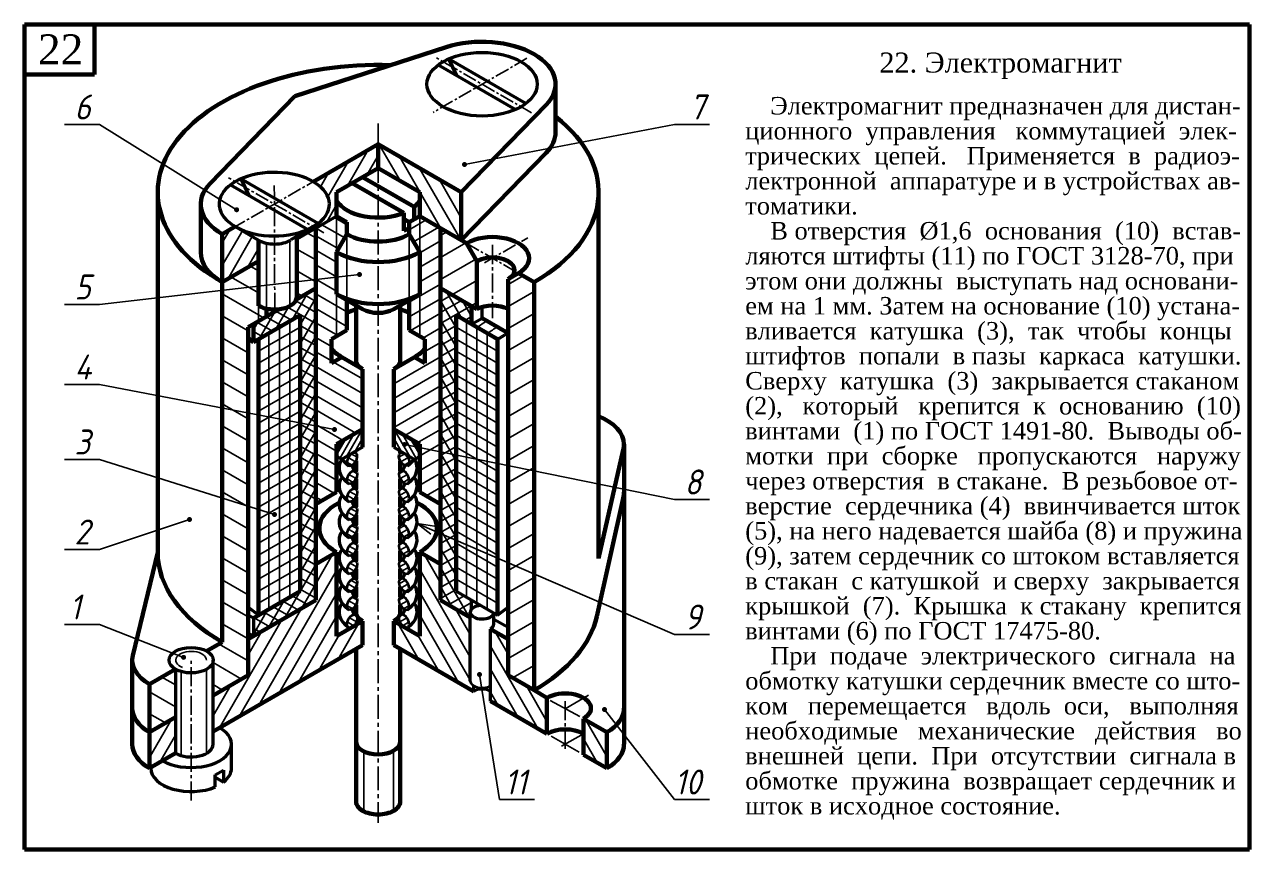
# Model space of a CAD drawing. Header units: millimetres. Extents: x -255 to 513, y 132 to 472.
# Drawn here: x -255 to -10, y 132 to 297 of the extents above; entities that cross this region are included whole.
import ezdxf

# ---------------------------------------------------------------- set-up
doc = ezdxf.new("R2010")
doc.units = ezdxf.units.MM
doc.header["$LTSCALE"] = 0.5
doc.linetypes.add('CENTER2', pattern=[28.575, 19.05, -3.175, 3.175, -3.175])
doc.styles.get("Standard").update_dxf_attribs({"font": 'isocpeui.ttf', "width": 0.9})
doc.styles.add('стиль1', font='TIMES.TTF')

msp = doc.modelspace()

# ---------------------------------------------------------------- hatches: boundary and pattern name
h = msp.add_hatch()
h.set_pattern_fill('ANSI31', color=256, scale=0.72, angle=75, style=0)
h.set_pattern_definition([(120, (-314.1759, 96.0617), (-1.979734, -1.143), [])])
h.paths.add_polyline_path([(-167.64, 263.46), (-184.27, 273.06), (-184.27, 268.26), (-175.96, 263.46), (-175.96, 258.66), (-171.8, 256.26), (-167.64, 253.86)])
h = msp.add_hatch()
h.set_pattern_fill('ANSI31', color=256, scale=0.792, angle=105, style=0)
h.set_pattern_definition([(150, (-314.1759, 96.0617), (-1.2573, -2.177707), [])])
h.paths.add_polyline_path([(-192.59, 251.46), (-190.51, 255.06), (-190.51, 257.46), (-192.59, 258.66)], flags=17)
h.paths.add_polyline_path([(-192.59, 258.66), (-196.74, 256.26), (-196.74, 201.06), (-192.59, 203.46), (-192.59, 213.06), (-187.39, 216.06), (-187.39, 228.06), (-191.55, 230.46), (-193.63, 229.26), (-193.63, 234.06), (-192.59, 234.66), (-192.59, 243.06), (-192.59, 251.46)])
h.paths.add_polyline_path([(-192.59, 234.66), (-190.51, 235.86), (-190.51, 241.86), (-192.59, 243.06)], flags=17)
h = msp.add_hatch()
h.set_pattern_fill('ANSI31', color=256, scale=0.792, angle=345, style=0)
h.set_pattern_definition([(30, (-314.1759, 96.0617), (-1.2573, 2.177707), [])])
h.paths.add_polyline_path([(-178.04, 255.06), (-175.96, 251.46), (-175.96, 258.66), (-178.04, 257.46), (-178.04, 256.26)], flags=17)
h.paths.add_polyline_path([(-171.8, 256.26), (-175.96, 258.66), (-175.96, 251.46), (-175.96, 243.06), (-175.96, 234.66), (-174.92, 234.06), (-174.92, 229.26), (-177, 230.46), (-181.15, 228.06), (-181.15, 216.06), (-175.96, 213.06), (-175.96, 203.46), (-171.8, 201.06)])
h.paths.add_polyline_path([(-175.96, 243.06), (-178.04, 241.86), (-178.04, 235.86), (-175.96, 234.66)], flags=17)
h = msp.add_hatch()
h.set_pattern_fill('ANSI31', color=256, scale=1.2, angle=345, style=0)
h.set_pattern_definition([(30, (-314.234, 84.5806), (-1.905, 3.299557), [])])
h.paths.add_polyline_path([(-164.53, 249.66), (-166.61, 253.26), (-171.8, 256.26), (-171.8, 244.26), (-164.53, 240.06)])
h.paths.add_polyline_path([(-153.1, 245.46), (-156.21, 247.26), (-158.29, 246.06), (-158.29, 236.46), (-158.29, 166.86), (-153.1, 163.86)])
h = msp.add_hatch()
h.set_pattern_fill('ANSI37', color=256, scale=0.6, angle=75, style=0)
h.set_pattern_definition([(120, (-314.234, 84.5806), (-1.649778, -0.9525), []), (210, (-314.234, 84.5806), (0.9525, -1.649778), [])])
edge = h.paths.add_edge_path()
edge.add_line((-171.8, 201.06), (-171.8, 181.86))
edge.add_line((-171.8, 181.86), (-165.84, 178.42))
edge.add_line((-165.84, 178.42), (-165.84, 179.92))
edge.add_ellipse((-163.49, 179.46), major_axis=(-2.35, 0), ratio=0.57735, start_angle=276.3178, end_angle=332.1144)
edge.add_line((-165.57, 180.1), (-165.57, 181.86))
edge.add_line((-165.57, 181.86), (-168.68, 183.66))
edge.add_line((-168.68, 183.66), (-168.68, 238.86))
edge.add_line((-168.68, 238.86), (-165.57, 237.06))
edge.add_line((-165.57, 237.06), (-165.57, 240.66))
edge.add_line((-165.57, 240.66), (-171.8, 244.26))
edge.add_line((-171.8, 244.26), (-171.8, 201.06))
h = msp.add_hatch()
h.set_pattern_fill('ANSI31', color=256, scale=0.3, angle=15, style=0)
h.set_pattern_definition([(60, (-292.5252, 115.9661), (-0.824889, 0.47625), [])])
h.paths.add_polyline_path([(-191.55, 213.66), (-192.59, 211.86), (-192.59, 210.64), (-191.57, 210.03), (-187.39, 212.44), (-187.39, 216.06)])
h = msp.add_hatch()
h.set_pattern_fill('ANSI31', color=256, scale=0.3, angle=15, style=0)
h.set_pattern_definition([(120, (-76.0189, 115.9661), (0.824889, 0.47625), [])])
h.paths.add_polyline_path([(-177, 213.66), (-175.96, 211.86), (-175.96, 210.64), (-176.97, 210.03), (-181.15, 212.44), (-181.15, 216.06)])

# ---------------------------------------------------------------- linework, layer by layer
at = {"lineweight": 60}
for p, q in [((-255, 132), (-255, 297)), ((-255, 297), (-10, 297)), ((-241, 287), (-241, 297)), ((-10, 297), (-10, 132)), ((-200.9, 282.66), (-170.68, 292.46)), ((-255, 287), (-241, 287)), ((-148.79, 285.06), (-148.79, 275.46)), ((-200.9, 282.66), (-217.87, 265.22)), ((-167.64, 263.46), (-150.67, 280.91)), ((-184.27, 273.06), (-197.26, 265.56)), ((-184.27, 273.06), (-184.27, 268.26)), ((-167.64, 263.46), (-184.27, 273.06)), ((-167.64, 253.86), (-150.67, 271.31)), ((-184.27, 268.26), (-192.59, 263.46)), ((-184.27, 268.26), (-175.96, 263.46)), ((-197.26, 265.56), (-197.26, 265.56)), ((-179.16, 259.31), (-189.47, 265.26)), ((-177.08, 260.51), (-187.39, 266.46)), ((-228.36, 263.46), (-228.36, 191.46)), ((-192.59, 263.46), (-192.59, 258.66)), ((-175.96, 263.46), (-175.96, 258.66)), ((-167.64, 263.46), (-167.64, 253.86)), ((-140.18, 263.46), (-140.18, 190.23)), ((-219.75, 261.06), (-219.75, 251.46)), ((-177.08, 260.51), (-177.08, 258.01)), ((-190.51, 257.46), (-192.59, 258.66)), ((-190.51, 257.46), (-190.51, 255.06)), ((-179.16, 259.31), (-179.16, 255.71)), ((-178.04, 257.46), (-179.16, 258.11)), ((-178.04, 257.46), (-175.96, 258.66)), ((-178.04, 256.26), (-178.04, 257.46)), ((-175.96, 258.66), (-171.8, 256.26)), ((-212.84, 256.57), (-215.45, 255.06)), ((-215.45, 255.06), (-215.45, 245.46)), ((-212.85, 256.56), (-212.85, 256.56)), ((-196.74, 256.26), (-196.74, 201.06)), ((-192.59, 251.46), (-190.51, 255.06)), ((-178.04, 256.26), (-178.04, 255.06)), ((-175.96, 251.46), (-178.04, 255.06)), ((-171.8, 256.26), (-166.61, 253.26)), ((-171.8, 256.26), (-171.8, 201.06)), ((-208.17, 253.86), (-208.17, 240.75)), ((-200.52, 242.58), (-200.52, 254.67)), ((-166.61, 253.26), (-164.53, 249.66)), ((-192.59, 251.46), (-192.59, 243.06)), ((-175.96, 251.46), (-175.96, 243.06)), ((-208.17, 249.66), (-215.45, 245.46)), ((-164.53, 240.06), (-164.53, 249.66)), ((-215.45, 245.46), (-215.45, 173.46)), ((-158.29, 246.06), (-156.21, 247.26)), ((-158.29, 236.46), (-158.29, 246.06)), ((-156.21, 247.26), (-153.1, 245.46)), ((-153.1, 245.46), (-153.1, 163.86)), ((-196.74, 244.26), (-200.62, 242.02)), ((-192.59, 243.06), (-187.39, 240.06)), ((-175.96, 243.06), (-181.15, 240.06)), ((-164.53, 240.06), (-171.8, 244.26)), ((-171.8, 244.26), (-164.53, 240.06)), ((-206.62, 240.16), (-206.62, 238.56)), ((-190.51, 235.86), (-190.51, 241.86)), ((-188.68, 229.86), (-188.68, 240.81)), ((-179.86, 229.86), (-179.86, 240.81)), ((-178.04, 235.86), (-178.04, 241.86)), ((-165.57, 237.06), (-165.57, 240.66)), ((-204.04, 240.05), (-210.25, 236.46)), ((-209.21, 233.46), (-199.86, 238.86)), ((-199.86, 238.86), (-199.86, 183.66)), ((-160.37, 234.06), (-168.68, 238.86)), ((-168.68, 238.86), (-168.68, 183.66)), ((-163.49, 238.26), (-158.29, 235.26)), ((-210.25, 166.86), (-210.25, 236.46)), ((-209.21, 237.06), (-209.21, 233.46)), ((-193.63, 234.06), (-190.51, 235.86)), ((-174.92, 234.06), (-178.04, 235.86)), ((-158.29, 166.86), (-158.29, 236.46)), ((-209.21, 233.46), (-210.25, 234.29)), ((-208.17, 234.06), (-208.17, 178.86)), ((-193.63, 229.26), (-193.63, 234.06)), ((-174.92, 229.26), (-174.92, 234.06)), ((-160.37, 234.06), (-160.37, 178.86)), ((-191.55, 230.46), (-193.63, 229.26)), ((-191.55, 230.46), (-187.39, 228.06)), ((-177, 230.46), (-181.15, 228.06)), ((-177, 230.46), (-174.92, 229.26)), ((-187.39, 228.06), (-187.39, 216.06)), ((-187.39, 212.44), (-187.39, 228.06)), ((-181.15, 228.06), (-181.15, 216.06)), ((-181.15, 212.44), (-181.15, 228.06)), ((-192.59, 213.06), (-187.39, 216.06)), ((-175.96, 213.06), (-181.15, 216.06)), ((-192.59, 203.46), (-192.59, 213.06)), ((-179.86, 211.3), (-179.86, 211.7)), ((-175.96, 203.46), (-175.96, 213.06)), ((-135.26, 211.96), (-140.18, 190.23)), ((-135.1, 160.26), (-135.1, 213.06)), ((-188.68, 207.7), (-188.68, 209.73)), ((-179.86, 207.7), (-179.86, 209.73)), ((-188.68, 204.1), (-188.68, 206.13)), ((-179.86, 204.1), (-179.86, 206.13)), ((-196.74, 201.06), (-192.59, 203.46)), ((-175.96, 203.46), (-171.8, 201.06)), ((-196.74, 181.86), (-196.74, 201.06)), ((-188.68, 200.5), (-188.68, 202.53)), ((-179.86, 200.5), (-179.86, 202.53)), ((-171.8, 181.86), (-171.8, 201.06)), ((-135.21, 202.55), (-140.54, 178.61)), ((-188.68, 196.9), (-188.68, 198.93)), ((-179.86, 196.9), (-179.86, 198.93)), ((-188.68, 193.3), (-188.68, 195.33)), ((-179.86, 193.3), (-179.86, 195.33)), ((-228.36, 191.46), (-233.33, 170.79)), ((-192.59, 191.46), (-196.74, 189.06)), ((-192.59, 191.46), (-192.59, 174.66)), ((-188.68, 189.7), (-188.68, 191.73)), ((-179.86, 189.7), (-179.86, 191.73)), ((-175.96, 191.46), (-171.8, 189.06)), ((-175.96, 191.46), (-175.96, 174.66)), ((-188.68, 186.1), (-188.68, 188.13)), ((-179.86, 186.1), (-179.86, 188.13)), ((-188.68, 182.5), (-188.68, 184.53)), ((-179.86, 182.5), (-179.86, 184.53)), ((-210.25, 174.06), (-196.74, 181.86)), ((-199.86, 183.66), (-209.21, 178.26)), ((-165.84, 178.42), (-171.8, 181.86)), ((-188.68, 179.46), (-188.68, 180.93)), ((-179.86, 179.46), (-179.86, 180.93)), ((-192.59, 174.66), (-187.39, 177.66)), ((-187.39, 172.86), (-187.39, 177.66)), ((-187.39, 172.86), (-187.39, 177.66)), ((-181.15, 172.86), (-181.15, 177.66)), ((-175.96, 174.66), (-181.15, 177.66)), ((-181.15, 172.86), (-181.15, 177.66)), ((-158.29, 174.06), (-161.82, 176.1)), ((-215.45, 173.46), (-218.57, 171.66)), ((-187.39, 172.86), (-217.28, 155.61)), ((-188.68, 141.55), (-188.68, 172.12)), ((-181.15, 172.86), (-165.15, 163.62)), ((-179.86, 141.55), (-179.86, 172.12)), ((-233.44, 153.06), (-233.44, 169.86)), ((-224.8, 168.06), (-230, 165.06)), ((-210.25, 166.86), (-217.28, 162.81)), ((-153.1, 163.86), (-158.29, 166.86)), ((-230, 148.26), (-230, 165.06)), ((-161.82, 161.7), (-150.5, 155.16)), ((-153.1, 163.86), (-150.5, 162.36)), ((-150.5, 162.36), (-150.5, 155.16)), ((-135.1, 153.06), (-135.1, 160.26)), ((-224.8, 158.46), (-230, 155.46)), ((-143.22, 158.16), (-143.22, 150.96)), ((-143.22, 158.16), (-138.55, 155.46)), ((-138.55, 148.26), (-138.55, 155.46)), ((-224.8, 151.26), (-230, 148.26)), ((-138.55, 148.26), (-143.22, 150.96)), ((-229.77, 148.39), (-229.77, 148.26)), ((-10, 132), (-255, 132))]:
    msp.add_line(p, q, dxfattribs=at)
at = {"linetype": 'CENTER2', "ltscale": 0.3}
for p, q in [((-154.52, 290.24), (-173.29, 279.4)), ((-153.58, 279.34), (-172.62, 290.33)), ((-196.07, 266.25), (-214.85, 255.41)), ((-195.14, 255.35), (-214.17, 266.34)), ((-166.61, 253.26), (-156.21, 247.26)), ((-163, 249.34), (-154.34, 254.35))]:
    msp.add_line(p, q, dxfattribs=at)
at = {"lineweight": 50}
for p, q in [((-154.72, 281.2), (-170.17, 290.12)), ((-170.17, 290.12), (-168.57, 286.8)), ((-172.25, 288.92), (-156.8, 280)), ((-213.81, 264.93), (-198.36, 256.01)), ((-211.73, 266.13), (-210.13, 262.8)), ((-196.28, 257.21), (-211.73, 266.13)), ((-196.74, 256.26), (-192.59, 258.66)), ((-212.84, 256.57), (-208.17, 253.86)), ((-198.36, 256.01), (-201.76, 253.9)), ((-196.74, 256.26), (-200.52, 254.08)), ((-196.28, 257.21), (-198.36, 256.01)), ((-163.49, 238.26), (-163.49, 240.51)), ((-165.57, 237.06), (-163.49, 238.26)), ((-192.59, 211.86), (-191.55, 213.66)), ((-175.96, 211.86), (-177, 213.66)), ((-187.39, 212.44), (-191.57, 210.03)), ((-181.15, 212.44), (-176.97, 210.03)), ((-191.55, 210.01), (-192.59, 210.64)), ((-177, 210.01), (-175.96, 210.64)), ((-168.68, 183.66), (-160.37, 178.86)), ((-165.57, 180.1), (-165.57, 181.86)), ((-208.17, 178.86), (-210.25, 180.45)), ((-209.21, 178.26), (-210.25, 178.89)), ((-165.84, 165.68), (-165.84, 179.46)), ((-161.14, 177.06), (-161.14, 179.3)), ((-160.37, 178.86), (-158.29, 180.45)), ((-209.21, 178.26), (-209.21, 174.66)), ((-161.14, 178.1), (-158.29, 176.46)), ((-209.21, 174.66), (-210.25, 175.29)), ((-161.82, 161.7), (-161.82, 176.1)), ((-217.28, 153.06), (-217.28, 169.86)), ((-224.8, 168.06), (-224.8, 151.26)), ((-165.15, 163.62), (-165.15, 164.72)), ((-213.6, 148.26), (-213.6, 153.06)), ((-216.86, 146.92), (-215.2, 147.88)), ((-215.2, 147.88), (-215.2, 145.48)), ((-216.86, 144.52), (-216.86, 146.92)), ((-216.86, 146.44), (-215.2, 145.48))]:
    msp.add_line(p, q, dxfattribs=at)
for p, q in [((-240, 277), (-247, 277)), ((-212.58, 259.95), (-240, 277)), ((-167, 269), (-125, 277)), ((-125, 277), (-118, 277)), ((-194.31, 262.52), (-190.21, 269.64)), ((-190.4, 264.72), (-186.25, 271.92)), ((-186.44, 267.01), (-184.27, 270.77)), ((-195.79, 264.53), (-194.17, 267.35)), ((-194.56, 257.52), (-192.59, 260.94)), ((-192.59, 251.46), (-192.59, 258.66)), ((-175.96, 251.46), (-175.96, 258.66)), ((-215.45, 253.35), (-213.96, 255.92)), ((-215.45, 248.77), (-211.42, 255.75)), ((-198.52, 255.24), (-197.97, 256.19)), ((-196.74, 254.32), (-198.43, 255.29)), ((-190.51, 255.06), (-190.51, 241.86)), ((-175.96, 251.46), (-178.04, 255.06)), ((-178.04, 255.06), (-178.04, 241.86)), ((-214.36, 246.09), (-209.45, 254.6)), ((-206.62, 253.27), (-206.62, 240.16)), ((-201.94, 253.79), (-201.94, 240.68)), ((-210.4, 248.38), (-208.17, 252.23)), ((-196.74, 249.92), (-200.52, 252.09)), ((-208.17, 247.72), (-209.86, 248.69)), ((-196.74, 245.52), (-200.52, 247.7)), ((-188, 247), (-240, 241)), ((-208.17, 243.32), (-213.67, 246.49)), ((-208.17, 238.92), (-215.45, 243.12)), ((-201.47, 237.93), (-198.35, 243.33)), ((-199.47, 242.69), (-200.52, 243.3)), ((-196.74, 241.63), (-199.02, 242.95)), ((-196.74, 243.83), (-197.11, 244.05)), ((-192.59, 234.66), (-192.59, 243.06)), ((-175.96, 234.66), (-175.96, 243.06)), ((-240, 241), (-247, 241)), ((-208.17, 240.75), (-208.17, 237.66)), ((-207.57, 240.41), (-208.17, 240.75)), ((-204.77, 236.03), (-202.14, 240.58)), ((-196.74, 237.23), (-202.37, 240.48)), ((-196.74, 239.43), (-200.75, 241.75)), ((-199.86, 236.91), (-196.74, 242.31)), ((-210.25, 235.72), (-215.45, 238.72)), ((-207.09, 238.29), (-208.17, 238.92)), ((-208.07, 234.12), (-204.95, 239.52)), ((-203.52, 236.75), (-206.64, 238.55)), ((-201.62, 237.85), (-204.73, 239.65)), ((-201.94, 237.66), (-201.94, 182.46)), ((-199.86, 233.1), (-196.74, 238.5)), ((-166.61, 237.66), (-166.61, 182.46)), ((-209.21, 235.95), (-208.25, 237.62)), ((-207.33, 234.55), (-209.21, 235.63)), ((-205.43, 235.65), (-208.54, 237.45)), ((-208.17, 231.66), (-199.86, 236.46)), ((-206.1, 235.26), (-206.1, 180.06)), ((-204.02, 236.46), (-204.02, 181.26)), ((-196.74, 235.03), (-199.86, 236.83)), ((-168.68, 236.46), (-160.37, 231.66)), ((-164.53, 236.46), (-164.53, 181.26)), ((-162.45, 235.26), (-162.45, 180.06)), ((-210.25, 231.32), (-215.45, 234.32)), ((-208.17, 229.26), (-199.86, 234.06)), ((-199.86, 229.29), (-196.74, 234.69)), ((-196.74, 232.83), (-199.86, 234.63)), ((-168.68, 234.06), (-160.37, 229.26)), ((-208.17, 226.86), (-199.86, 231.66)), ((-196.74, 230.63), (-199.86, 232.43)), ((-199.86, 225.48), (-196.74, 230.88)), ((-168.68, 231.66), (-160.37, 226.86)), ((-210.25, 226.92), (-215.45, 229.92)), ((-208.17, 224.46), (-199.86, 229.26)), ((-196.74, 228.43), (-199.86, 230.23)), ((-196.74, 226.24), (-199.86, 228.04)), ((-168.68, 229.26), (-160.37, 224.46)), ((-210.25, 222.52), (-215.45, 225.52)), ((-208.17, 222.06), (-199.86, 226.86)), ((-199.86, 221.67), (-196.74, 227.07)), ((-196.74, 224.04), (-199.86, 225.84)), ((-168.68, 226.86), (-160.37, 222.06)), ((-240, 225), (-247, 225)), ((-193, 216), (-240, 225)), ((-208.17, 219.66), (-199.86, 224.46)), ((-196.74, 221.84), (-199.86, 223.64)), ((-199.86, 217.86), (-196.74, 223.26)), ((-168.68, 224.46), (-160.37, 219.66)), ((-210.25, 218.12), (-215.45, 221.12)), ((-208.17, 217.26), (-199.86, 222.06)), ((-196.74, 219.64), (-199.86, 221.44)), ((-168.68, 222.06), (-160.37, 217.26)), ((-208.17, 214.86), (-199.86, 219.66)), ((-199.86, 214.05), (-196.74, 219.45)), ((-196.74, 217.44), (-199.86, 219.24)), ((-168.68, 219.66), (-160.37, 214.86)), ((-210.25, 213.72), (-215.45, 216.72)), ((-208.17, 212.46), (-199.86, 217.26)), ((-196.74, 215.24), (-199.86, 217.04)), ((-199.86, 210.24), (-196.74, 215.64)), ((-168.68, 217.26), (-160.37, 212.46)), ((-208.17, 210.06), (-199.86, 214.86)), ((-196.74, 213.04), (-199.86, 214.84)), ((-168.68, 214.86), (-160.37, 210.06)), ((-210.25, 209.32), (-215.45, 212.32)), ((-208.17, 207.66), (-199.86, 212.46)), ((-196.74, 210.84), (-199.86, 212.64)), ((-199.86, 206.43), (-196.74, 211.83)), ((-188.44, 210.45), (-189.65, 211.14)), ((-180.1, 210.45), (-178.9, 211.14)), ((-179, 213), (-125, 202)), ((-168.68, 212.46), (-160.37, 207.66)), ((-240, 210), (-247, 210)), ((-205, 199), (-240, 210)), ((-208.17, 205.26), (-199.86, 210.06)), ((-196.74, 208.64), (-199.86, 210.44)), ((-189.49, 208.85), (-190.51, 209.44)), ((-188.79, 209.54), (-190.26, 210.39)), ((-179.75, 209.54), (-178.29, 210.39)), ((-179.05, 208.85), (-178.04, 209.44)), ((-168.68, 210.06), (-160.37, 205.26)), ((-210.25, 204.92), (-215.45, 207.92)), ((-208.17, 202.86), (-199.86, 207.66)), ((-196.74, 206.44), (-199.86, 208.24)), ((-199.86, 202.62), (-196.74, 208.02)), ((-196.74, 204.24), (-199.86, 206.04)), ((-189.25, 205.41), (-190.48, 206.12)), ((-188.66, 206.17), (-190.12, 207.02)), ((-188.43, 207.14), (-189.4, 207.7)), ((-180.11, 207.14), (-179.14, 207.7)), ((-179.88, 206.17), (-178.42, 207.02)), ((-179.29, 205.41), (-178.06, 206.12)), ((-168.68, 207.66), (-160.37, 202.86)), ((-210.25, 200.52), (-215.45, 203.52)), ((-208.17, 200.46), (-199.86, 205.26)), ((-199.86, 198.81), (-196.74, 204.21)), ((-196.74, 202.04), (-199.86, 203.84)), ((-188.56, 202.81), (-189.97, 203.63)), ((-188.51, 203.89), (-189.06, 204.2)), ((-180.03, 203.89), (-179.49, 204.2)), ((-179.99, 202.81), (-178.58, 203.63)), ((-168.68, 205.26), (-160.37, 200.46)), ((-208.17, 198.06), (-199.86, 202.86)), ((-196.74, 199.84), (-199.86, 201.64)), ((-189.06, 202), (-190.42, 202.79)), ((-179.49, 202), (-178.12, 202.79)), ((-168.68, 202.86), (-160.37, 198.06)), ((-125, 202), (-118, 202)), ((-210.25, 196.12), (-215.45, 199.12)), ((-208.17, 195.66), (-199.86, 200.46)), ((-199.86, 195), (-196.74, 200.4)), ((-196.74, 197.64), (-199.86, 199.44)), ((-188.89, 198.6), (-190.33, 199.44)), ((-188.48, 199.47), (-189.79, 200.22)), ((-180.07, 199.47), (-178.76, 200.22)), ((-179.66, 198.6), (-178.21, 199.44)), ((-168.68, 200.46), (-160.37, 195.66)), ((-222, 198), (-240, 192)), ((-208.17, 193.26), (-199.86, 198.06)), ((-196.74, 195.44), (-199.86, 197.24)), ((-199.86, 191.19), (-196.74, 196.59)), ((-189.68, 197.96), (-190.48, 198.43)), ((-188.74, 195.22), (-190.21, 196.07)), ((-188.43, 196.14), (-189.57, 196.8)), ((-180.11, 196.14), (-178.97, 196.8)), ((-179.8, 195.22), (-178.33, 196.07)), ((-178.86, 197.96), (-178.06, 198.43)), ((-176.47, 197.2), (-125, 175)), ((-176.47, 197.2), (-173.03, 196.7)), ((-176.47, 197.2), (-173.74, 195.05)), ((-168.68, 198.06), (-160.37, 193.26)), ((-210.25, 191.72), (-215.45, 194.72)), ((-208.17, 190.86), (-199.86, 195.66)), ((-196.74, 193.24), (-199.86, 195.04)), ((-189.4, 194.5), (-190.51, 195.14)), ((-179.14, 194.5), (-178.04, 195.14)), ((-168.68, 195.66), (-160.37, 190.86)), ((-240, 192), (-247, 192)), ((-208.17, 188.46), (-199.86, 193.26)), ((-196.74, 191.04), (-199.86, 192.84)), ((-199.86, 187.38), (-196.74, 192.78)), ((-189.18, 191.07), (-190.47, 191.82)), ((-188.62, 191.85), (-190.07, 192.69)), ((-188.44, 192.85), (-189.3, 193.34)), ((-180.1, 192.85), (-179.24, 193.34)), ((-179.92, 191.85), (-178.47, 192.69)), ((-179.36, 191.07), (-178.08, 191.82)), ((-168.68, 193.26), (-160.37, 188.46)), ((-210.25, 187.33), (-215.45, 190.33)), ((-208.17, 186.06), (-199.86, 190.86)), ((-202.9, 178.31), (-196.74, 188.97)), ((-196.74, 188.84), (-199.86, 190.64)), ((-196.74, 185.16), (-193.37, 191.01)), ((-188.53, 188.5), (-189.91, 189.29)), ((-188.63, 189.66), (-188.85, 189.78)), ((-180.02, 188.5), (-178.64, 189.29)), ((-179.91, 189.66), (-179.69, 189.78)), ((-171.8, 185.35), (-175.01, 190.92)), ((-168.68, 190.86), (-160.37, 186.06)), ((-208.17, 183.66), (-199.86, 188.46)), ((-208.11, 160.9), (-192.59, 187.79)), ((-196.74, 186.64), (-199.86, 188.44)), ((-196.74, 184.44), (-199.86, 186.24)), ((-189, 187.67), (-190.39, 188.47)), ((-189.95, 187.12), (-190.39, 187.37)), ((-179.55, 187.67), (-178.15, 188.47)), ((-178.59, 187.12), (-178.16, 187.37)), ((-165.84, 170.45), (-175.96, 187.98)), ((-168.68, 188.46), (-160.37, 183.66)), ((-210.25, 182.93), (-215.45, 185.93)), ((-208.17, 181.26), (-199.86, 186.06)), ((-196.74, 182.24), (-199.86, 184.04)), ((-199.6, 180.21), (-196.74, 185.16)), ((-189.58, 183.6), (-190.5, 184.14)), ((-188.84, 184.27), (-190.29, 185.12)), ((-188.46, 185.16), (-189.72, 185.88)), ((-180.08, 185.16), (-178.83, 185.88)), ((-179.71, 184.27), (-178.25, 185.12)), ((-178.96, 183.6), (-178.04, 184.14)), ((-168.68, 186.06), (-160.37, 181.26)), ((-210.25, 178.53), (-215.45, 181.53)), ((-206.2, 176.4), (-203.08, 181.8)), ((-204.15, 163.18), (-192.59, 183.22)), ((-200.22, 179.85), (-203.34, 181.65)), ((-198.32, 180.95), (-201.44, 182.75)), ((-188.7, 180.9), (-190.17, 181.74)), ((-188.43, 181.84), (-189.49, 182.45)), ((-180.11, 181.84), (-179.06, 182.45)), ((-179.84, 180.9), (-178.38, 181.74)), ((-165.84, 165.88), (-175.96, 183.41)), ((-171.8, 181.86), (-165.84, 178.42)), ((-212.07, 158.61), (-199.6, 180.21)), ((-209.21, 174.99), (-206.38, 179.9)), ((-204.03, 177.65), (-207.15, 179.45)), ((-202.13, 178.75), (-205.25, 180.55)), ((-189.32, 180.16), (-190.5, 180.83)), ((-188.47, 178.56), (-189.19, 178.98)), ((-180.08, 178.56), (-179.36, 178.98)), ((-179.22, 180.16), (-178.05, 180.83)), ((-165.84, 175.02), (-168.78, 180.12)), ((-240, 177), (-247, 177)), ((-223.19, 170.43), (-240, 177)), ((-216.03, 156.33), (-203.56, 177.93)), ((-210.25, 174.13), (-215.45, 177.13)), ((-205.94, 176.55), (-209.06, 178.35)), ((-200.19, 165.47), (-192.59, 178.65)), ((-192.27, 170.04), (-188.12, 177.24)), ((-189.11, 176.74), (-190.45, 177.51)), ((-188.59, 177.53), (-190.02, 178.36)), ((-187.39, 172.86), (-187.39, 177.66)), ((-176.11, 169.95), (-180.26, 177.15)), ((-179.96, 177.53), (-178.52, 178.36)), ((-179.43, 176.74), (-178.1, 177.51)), ((-168.19, 165.37), (-175.96, 178.84)), ((-158.29, 174.06), (-158.29, 176.46)), ((-210.25, 170.91), (-207.52, 175.64)), ((-210.25, 166.86), (-210.25, 174.06)), ((-207.84, 175.45), (-209.21, 176.24)), ((-196.23, 167.76), (-192.08, 174.96)), ((-172.15, 167.66), (-176.3, 174.86)), ((-161.82, 176.1), (-158.29, 174.06)), ((-158.29, 171.1), (-160.86, 175.54)), ((-125, 175), (-118, 175)), ((-210.25, 169.73), (-216.08, 173.09)), ((-152.35, 156.23), (-161.82, 172.64)), ((-211.58, 166.09), (-217.28, 169.38)), ((-223.64, 167.58), (-223.64, 150.78)), ((-218.57, 151.26), (-218.57, 168.06)), ((-164, 167), (-160, 142)), ((-156.31, 158.52), (-161.82, 168.07)), ((-224.8, 164.93), (-227.51, 166.5)), ((-215.39, 163.9), (-217.28, 164.98)), ((-217.28, 158.74), (-213.76, 164.84)), ((-165.15, 164.69), (-165.18, 164.74)), ((-150.5, 157.6), (-154.62, 164.74)), ((-224.8, 160.53), (-230, 163.53)), ((-217.23, 162.83), (-217.28, 162.86)), ((-160.27, 160.8), (-161.82, 163.5)), ((-150.5, 162.17), (-150.67, 162.46)), ((-149.84, 161.79), (-143.94, 158.57)), ((-146.86, 160.16), (-142.18, 162.87)), ((-139, 160), (-125, 142)), ((-226.82, 157.3), (-230, 159.13)), ((-230, 150.42), (-225.63, 157.98)), ((-138.55, 150.61), (-142.75, 157.89)), ((-230, 154.99), (-229.59, 155.7)), ((-227.91, 149.47), (-224.8, 154.85)), ((-149.66, 154.68), (-144.08, 151.46)), ((-147.57, 152.65), (-143.22, 155.16)), ((-138.55, 155.18), (-138.79, 155.6)), ((-140.47, 149.37), (-143.22, 154.14)), ((-187.12, 151.61), (-187.12, 139.61)), ((-181.23, 151.71), (-181.23, 139.71)), ((-160, 142), (-153, 142)), ((-118, 142), (-125, 142))]:
    msp.add_line(p, q)
at = {"linetype": 'CENTER2', "ltscale": 0.5}
msp.add_line((-184.27, 277.21), (-184.27, 137.36), dxfattribs=at)
at = {"linetype": 'CENTER2', "ltscale": 0.4}
for p, q in [((-204.95, 239.52), (-205.04, 264.81)), ((-161.41, 252.9), (-161.41, 238.26)), ((-221.68, 141.8), (-221.68, 169.86)), ((-146.86, 161.68), (-146.86, 152))]:
    msp.add_line(p, q, dxfattribs=at)
at = {"const_width": 0.5}
for points in [[(-167.25, 269, 1), (-166.75, 269, 1)], [(-212.83, 259.95, 1), (-212.33, 259.95, 1)], [(-188.25, 247, 1), (-187.75, 247, 1)], [(-193.25, 216, 1), (-192.75, 216, 1)], [(-179.25, 213, 1), (-178.75, 213, 1)], [(-222.25, 198, 1), (-221.75, 198, 1)], [(-205.25, 199, 1), (-204.75, 199, 1)], [(-223.44, 170.43, 1), (-222.94, 170.43, 1)], [(-164.25, 167, 1), (-163.75, 167, 1)], [(-139.25, 160, 1), (-138.75, 160, 1)]]:
    msp.add_lwpolyline(points, format="xyb", close=True, dxfattribs=at)
at = {"lineweight": 60}
for centre, major_axis, start_param, end_param in [((-163.49, 285.06), (-14.7, 0), 2.629832, 5.22415), ((-184.27, 263.46), (-44.09, 0), 4.654886, 7.068583), ((-184.27, 263.46), (-44.09, 0), 8.63938, 10.060341), ((-163.49, 275.46), (-14.7, 0), 2.629832, 3.141593), ((-205.06, 261.06), (-14.7, 0), 5.771425, 7.068583), ((-184.27, 263.46), (-8.82, 0), 6.623022, 8.471932), ((-184.27, 263.46), (-8.82, 0), 2.523643, 2.801756), ((-184.27, 258.66), (-8.82, 0), 0.785398, 2.356194), ((-184.27, 259.86), (-8.82, 0), 2.188746, 2.356194), ((-161.41, 250.26), (-7.35, 0), 2.356194, 5.497787), ((-205.06, 251.46), (-14.7, 0), 6.283185, 7.068583), ((-184.27, 256.26), (-11.76, 0), 0.785398, 2.356194), ((-161.41, 247.86), (-4.41, 0), 2.356194, 5.497787), ((-205, 242.58), (-4.48, 0), 7.06702, 9.424778), ((-184.27, 247.86), (-11.76, 0), 0.785398, 2.356194), ((-161.41, 238.26), (-4.41, 0), 3.926991, 5.497787), ((-184.27, 234.66), (-10.29, 0), 5.1553, 5.363526), ((-184.27, 241.86), (-4.41, 0), 0.785398, 2.356194), ((-184.27, 234.66), (-10.29, 0), 4.061252, 4.269478), ((-184.27, 234.66), (-10.29, 0), 0.429588, 0.785398), ((-184.27, 234.66), (-10.29, 0), 2.356194, 2.712004), ((-184.27, 229.86), (-4.41, 0), 6.283185, 7.068583), ((-184.27, 229.86), (-4.41, 0), 2.356194, 3.141593), ((-146.86, 213.06), (-11.76, 0), 3.141593, 4.108292), ((-146.86, 213.06), (-11.76, 0), 2.978546, 3.141593), ((-146.86, 203.46), (-11.76, 0), 2.978546, 3.141593), ((-184.27, 196.26), (-11.76, 0), 5.438018, 7.068583), ((-184.27, 196.26), (-11.76, 0), 8.63938, 10.269946), ((-184.27, 191.46), (-44.09, 0), 6.283185, 7.068583), ((-184.27, 179.46), (-4.41, 0), 0, 0.785398), ((-184.27, 181.86), (-44.09, 0), 2.356194, 3.013665), ((-221.68, 169.86), (-11.76, 0), 6.145296, 7.068583), ((-146.86, 160.26), (-5.14, 0), 2.356194, 5.497787), ((-221.68, 160.26), (-11.76, 0), 6.283185, 7.068583), ((-146.86, 160.26), (-11.76, 0), 2.356194, 3.141593), ((-146.86, 153.06), (-5.14, 0), 3.926991, 5.497787), ((-221.68, 153.06), (-11.76, 0), 6.283185, 7.068583), ((-184.27, 153.55), (-4.41, 0), 6.338856, 7.853982), ((-184.27, 153.55), (-4.41, 0), 1.570796, 3.085922), ((-146.86, 153.06), (-11.76, 0), 2.356194, 3.141593), ((-184.27, 141.55), (-4.41, 0), 6.283185, 7.853982), ((-184.27, 141.55), (-4.41, 0), 1.570796, 3.141593)]:
    msp.add_ellipse(centre, major_axis=major_axis, ratio=0.57735, start_param=start_param, end_param=end_param, dxfattribs=at)
at = {"lineweight": 50}
for centre, major_axis in [((-163.49, 285.06), (-11.02, 0)), ((-221.68, 169.86), (-4.41, 0))]:
    msp.add_ellipse(centre, major_axis=major_axis, ratio=0.57735, dxfattribs=at)
for centre, major_axis, ratio, start_param, end_param in [((-205.04, 261.07), (-11.02, 0), 0.57735, 2.489926, 8.505648), ((-205, 255.68), (-4.48, 0.01), 0.57821, 0.783123, 2.381893), ((-184.27, 247.86), (-33.8, 0), 0.57735, 2.356194, 2.443261), ((-184.2, 212.29), (-5.22, -0.02), 0.364912, 6.689001, 6.827474), ((-184.09, 212.41), (-5.22, -0.02), 0.364912, 2.510686, 2.633698), ((-184.27, 208.29), (-7.81, 0), 0.6056, 5.892954, 7.007691), ((-184.27, 211.89), (-7.81, 0), 0.6056, 6.676071, 7.007691), ((-184.2, 208.69), (-5.22, -0.02), 0.364912, 6.151668, 6.827474), ((-184.2, 208.69), (-5.22, -0.02), 0.364912, 2.510686, 3.191665), ((-184.27, 208.29), (-7.81, 0), 0.6056, 2.417087, 3.531824), ((-184.27, 211.89), (-7.81, 0), 0.6056, 2.417087, 2.748707), ((-184.27, 204.69), (-7.81, 0), 0.6056, 5.892954, 7.007691), ((-184.27, 204.69), (-7.81, 0), 0.6056, 2.417087, 3.531824), ((-184.2, 205.09), (-5.22, -0.02), 0.364912, 6.151668, 6.827474), ((-184.2, 205.09), (-5.22, -0.02), 0.364912, 2.510686, 3.191665), ((-184.27, 201.09), (-7.81, 0), 0.6056, 5.892954, 7.007691), ((-184.2, 201.49), (-5.22, -0.02), 0.364912, 6.151668, 6.827474), ((-184.2, 201.49), (-5.22, -0.02), 0.364912, 2.510686, 3.191665), ((-184.27, 201.09), (-7.81, 0), 0.6056, 2.417087, 3.531824), ((-184.27, 197.49), (-7.81, 0), 0.6056, 5.892954, 7.007691), ((-184.27, 197.49), (-7.81, 0), 0.6056, 2.417087, 3.531824), ((-184.2, 197.89), (-5.22, -0.02), 0.364912, 6.151668, 6.827474), ((-184.2, 197.89), (-5.22, -0.02), 0.364912, 2.510686, 3.191665), ((-184.27, 193.89), (-7.81, 0), 0.6056, 5.892954, 7.007691), ((-184.2, 194.29), (-5.22, -0.02), 0.364912, 6.151668, 6.827474), ((-184.2, 194.29), (-5.22, -0.02), 0.364912, 2.510686, 3.191665), ((-184.27, 193.89), (-7.81, 0), 0.6056, 2.417087, 3.531824), ((-184.27, 190.29), (-7.81, 0), 0.6056, 5.892954, 7.007691), ((-184.27, 190.29), (-7.81, 0), 0.6056, 2.417087, 3.531824), ((-184.2, 190.69), (-5.22, -0.02), 0.364912, 6.151668, 6.827474), ((-184.2, 190.69), (-5.22, -0.02), 0.364912, 2.510686, 3.191665), ((-184.27, 186.69), (-7.81, 0), 0.6056, 5.892954, 7.007691), ((-184.2, 187.09), (-5.22, -0.02), 0.364912, 6.151668, 6.827474), ((-184.2, 187.09), (-5.22, -0.02), 0.364912, 2.510686, 3.191665), ((-184.27, 186.69), (-7.81, 0), 0.6056, 2.417087, 3.531824), ((-184.27, 183.09), (-7.81, 0), 0.6056, 5.892954, 7.007691), ((-184.27, 183.09), (-7.81, 0), 0.6056, 2.417087, 3.531824), ((-184.2, 183.49), (-5.22, -0.02), 0.364912, 6.151668, 6.827474), ((-184.2, 183.49), (-5.22, -0.02), 0.364912, 2.510686, 3.191665), ((-184.27, 179.49), (-7.81, 0), 0.6056, 5.892954, 7.007691), ((-184.2, 179.89), (-5.22, -0.02), 0.364912, 6.151668, 6.827474), ((-184.2, 179.89), (-5.22, -0.02), 0.364912, 2.510686, 3.191665), ((-184.27, 179.49), (-7.81, 0), 0.6056, 2.417087, 3.531824), ((-163.49, 179.46), (-2.35, 0), 0.57735, 4.822656, 9.314511), ((-163.49, 177.06), (-2.35, 0), 0.57735, 2.356194, 3.141593), ((-221.68, 153.06), (-8.08, 0), 0.57735, 0.785398, 3.926991), ((-221.68, 153.06), (-4.41, 0), 0.57735, 7.068583, 9.424778), ((-221.68, 148.26), (-8.08, 0), 0.57735, 6.283185, 8.493407), ((-221.68, 148.26), (-8.08, 0), 0.57735, 2.502167, 3.141593)]:
    msp.add_ellipse(centre, major_axis=major_axis, ratio=ratio, start_param=start_param, end_param=end_param, dxfattribs=at)
for centre, major_axis, start_param, end_param in [((-184.27, 247.86), (-27.92, 0), 2.356194, 2.461653), ((-184.27, 247.86), (-30.86, 0), 2.356194, 2.451577), ((-221.68, 169.86), (-3.06, 0), 3.135013, 7.270119)]:
    msp.add_ellipse(centre, major_axis=major_axis, ratio=0.57735, start_param=start_param, end_param=end_param)
at = {"lineweight": 40}
for centre, major_axis, start_param, end_param in [((-189.47, 210.06), (-0.73, -1.27), 4.100449, 10.036718), ((-163.49, 165.68), (-2.35, 0), 6.283185, 8.63938), ((-163.49, 162.66), (-2.35, 0), 3.926991, 5.497787)]:
    msp.add_ellipse(centre, major_axis=major_axis, ratio=0.57735, start_param=start_param, end_param=end_param, dxfattribs=at)
at = {"lineweight": 40, "extrusion": (0, 0, -1)}
msp.add_ellipse((-179.08, 210.06), major_axis=(0.73, -1.27), ratio=0.57735, start_param=4.100449, end_param=10.036718, dxfattribs=at)
at = {"lineweight": 40}
for centre in [(-189.47, 206.46), (-189.47, 202.86), (-189.47, 199.26), (-189.47, 195.66), (-189.47, 192.06), (-189.47, 188.46), (-189.47, 184.86), (-189.47, 181.26), (-189.47, 177.66)]:
    msp.add_ellipse(centre, major_axis=(-0.73, -1.27), ratio=0.57735, dxfattribs=at)
at = {"lineweight": 40, "extrusion": (0, 0, -1)}
for centre in [(-179.08, 206.46), (-179.08, 202.86), (-179.08, 199.26), (-179.08, 195.66), (-179.08, 192.06), (-179.08, 188.46), (-179.08, 184.86), (-179.08, 181.26), (-179.08, 177.66)]:
    msp.add_ellipse(centre, major_axis=(0.73, -1.27), ratio=0.57735, dxfattribs=at)
at = {"lineweight": 60, "extrusion": (0, 0, -1)}
msp.add_ellipse((-184.27, 179.46), major_axis=(4.41, 0), ratio=0.57735, start_param=0, end_param=0.785398, dxfattribs=at)

# ---------------------------------------------------------------- texts
at = {"lineweight": 60, "style": 'стиль1'}
msp.add_text('22', height=6, dxfattribs=at).set_placement((-252.3, 289.03))
at = {"style": 'стиль1'}
for s, height, p in [('22. Электромагнит', 4, (-84.02, 287.39)), ('Электромагнит предназначен для дистан-', 3.5, (-105.85, 279)), ('ционного  управления   коммутацией  элек-', 3.5, (-110.85, 274)), ('трических  цепей.   Применяется  в  радиоэ-', 3.5, (-110.85, 269)), ('лектронной  аппаратуре и в устройствах ав-', 3.5, (-110.85, 264)), ('томатики.', 3.5, (-110.85, 259)), ('В отверстия  %%c1,6  основания  (10)  встав-', 3.5, (-105.85, 254)), ('ляются штифты (11) по ГОСТ 3128-70, при', 3.5, (-110.85, 249)), ('этом они должны  выступать над основани-', 3.5, (-110.85, 244)), ('ем на 1 мм. Затем на основание (10) устана-', 3.5, (-110.85, 239)), ('вливается  катушка  (3),  так  чтобы  концы', 3.5, (-110.85, 234)), ('штифтов  попали  в пазы  каркаса  катушки.', 3.5, (-110.85, 229)), ('Сверху  катушка  (3)  закрывается стаканом', 3.5, (-110.85, 224)), ('(2),   который   крепится  к  основанию  (10)', 3.5, (-110.85, 219)), ('винтами  (1) по ГОСТ 1491-80.  Выводы об-', 3.5, (-110.85, 214)), ('мотки  при  сборке   пропускаются   наружу', 3.5, (-110.85, 209)), ('через отверстия  в стакане.  В резьбовое от-', 3.5, (-110.85, 204)), ('верстие  сердечника (4)  ввинчивается шток', 3.5, (-110.85, 199)), ('(5), на него надевается шайба (8) и пружина', 3.5, (-110.85, 194)), ('(9), затем сердечник со штоком вставляется', 3.5, (-110.85, 189)), ('в стакан  с катушкой  и сверху  закрывается', 3.5, (-110.85, 184)), ('крышкой  (7).  Крышка  к стакану  крепится', 3.5, (-110.85, 179)), ('винтами (6) по ГОСТ 17475-80.', 3.5, (-110.85, 174)), ('При  подаче  электрического  сигнала  на', 3.5, (-105.85, 169)), ('обмотку катушки сердечник вместе со што- ', 3.5, (-110.85, 164)), ('ком   перемещается   вдоль  оси,   выполняя', 3.5, (-110.85, 159)), ('необходимые   механические   действия   во', 3.5, (-110.85, 154)), ('внешней  цепи.  При  отсутствии  сигнала в', 3.5, (-110.85, 149)), ('обмотке  пружина  возвращает сердечник и', 3.5, (-110.85, 144)), ('шток в исходное состояние.', 3.5, (-110.85, 139))]:
    msp.add_text(s, height=height, dxfattribs=at).set_placement(p)
at = {"width": 0.9}
for s, p in [('6', (-245, 278)), ('7', (-122, 278)), ('5', (-245, 242)), ('4', (-245, 226)), ('3', (-245, 211)), ('8', (-123, 203)), ('2', (-245, 193)), ('1', (-246, 178)), ('9', (-123, 176)), ('11', (-159, 143)), ('10', (-125, 143))]:
    msp.add_text(s, height=5, dxfattribs=at).set_placement(p)

doc.saveas('drawing.dxf')
